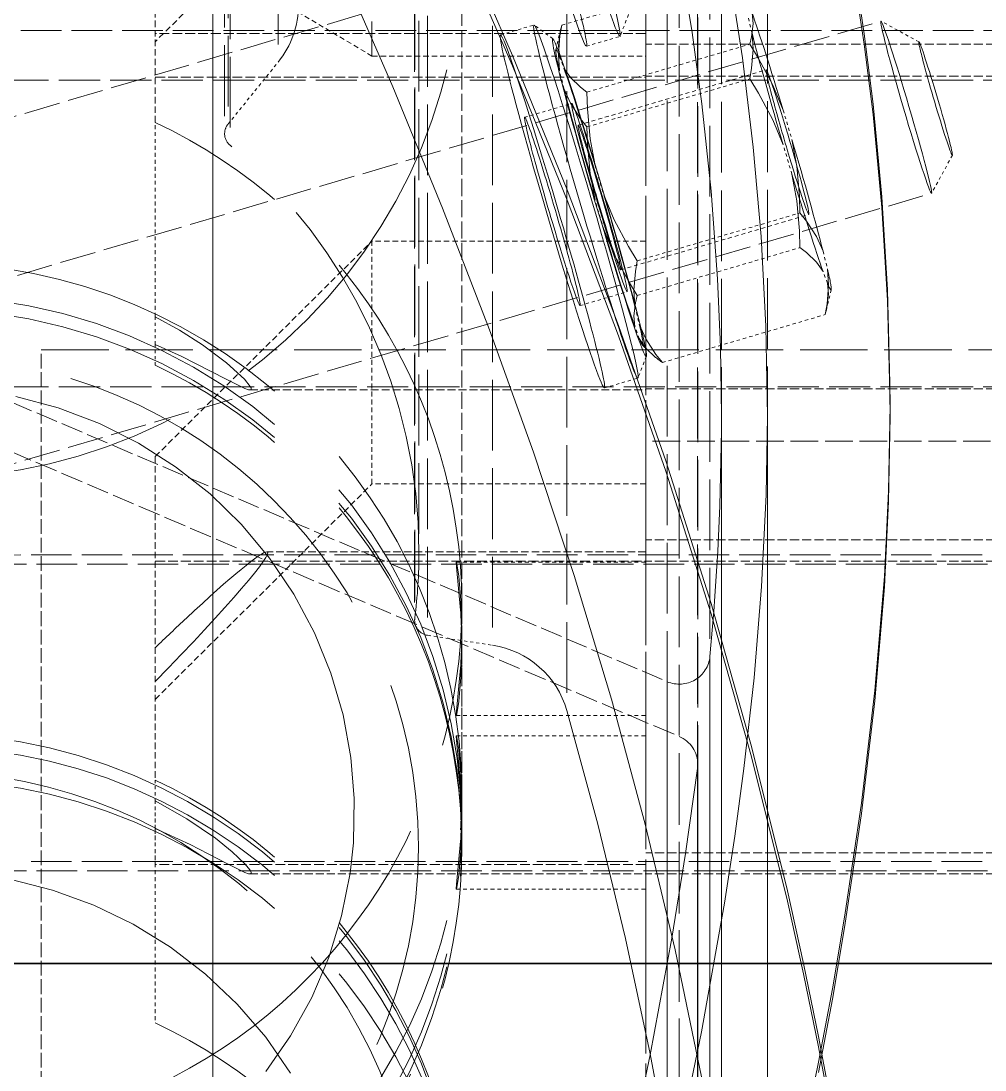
# Model space of a CAD drawing. Header units: millimetres. Extents: x 3347 to 35460, y 2813 to 25521.
# Drawn here: x 14773.61 to 14805.05, y 12398.82 to 12433.03 of the extents above; entities that cross this region are included whole.
import ezdxf

# ---------------------------------------------------------------- set-up
doc = ezdxf.new("R2010")
doc.units = ezdxf.units.MM
doc.linetypes.add('DASHED', pattern=[15, 12, -3])

# ---------------------------------------------------------------- blocks, each defined once
blk = doc.blocks.new('A$C637D7238')
at = {"color": 7, "linetype": 'DASHED', "lineweight": 13, "ltscale": 0.1923027038574219}
blk.add_line((186.3138514999737, 1418.770743945497), (186.3138514999737, 1303.389121631044), dxfattribs=at)
at = {"color": 7, "linetype": 'DASHED', "lineweight": 13, "ltscale": 0.1923076629638672}
blk.add_line((184.6752864364971, 1416.74742851581), (184.6752864364971, 1301.362830737489), dxfattribs=at)
at = {"color": 7, "linetype": 'DASHED', "lineweight": 13, "ltscale": 0.1923084259033203}
blk.add_line((184.5649653915752, 1416.436606982606), (184.5649653915752, 1301.051551440614), dxfattribs=at)
at = {"color": 7, "linetype": 'DASHED', "lineweight": 13, "ltscale": 0.1923091888427734}
blk.add_line((184.7410899643291, 1416.058723071474), (184.7410899643291, 1300.67320976581), dxfattribs=at)
at = {"color": 7, "linetype": 'DASHED', "lineweight": 13, "ltscale": 0.4647205352783203}
blk.add_line((198.3007365707745, 1132.197410205263), (198.3007365707745, 1411.029731372255), dxfattribs=at)
at = {"color": 7, "linetype": 'DASHED', "lineweight": 13, "ltscale": 0.1923233032226563}
blk.add_line((190.905106687962, 1402.819968799013), (190.905106687962, 1287.425986865419), dxfattribs=at)
at = {"color": 7, "linetype": 'DASHED', "lineweight": 13, "ltscale": 0.1923225402832031}
for p, q in [((190.7635432724346, 1400.58173332538), (190.7635432724346, 1285.188209155458)), ((191.1872035507549, 1400.090781787294), (191.1872035507549, 1284.697257617372)), ((193.3009273056377, 1399.766227343935), (193.3009273056377, 1284.372703174013))]:
    blk.add_line(p, q, dxfattribs=at)
at = {"color": 7, "linetype": 'DASHED', "lineweight": 13, "ltscale": 0.1923229217529297}
blk.add_line((190.7675487045635, 1400.643989184755), (190.7675487045635, 1285.250236132997), dxfattribs=at)
at = {"color": 7, "linetype": 'DASHED', "lineweight": 13, "ltscale": 0.1923206329345703}
blk.add_line((195.7289058212627, 1397.633277514833), (195.7289058212627, 1282.240897754091), dxfattribs=at)
at = {"color": 7, "linetype": 'DASHED', "lineweight": 13, "ltscale": 0.1922691345214844}
blk.add_line((199.9902278427471, 1377.062751391786), (199.9902278427471, 1261.701270678896), dxfattribs=at)
at = {"color": 7, "linetype": 'DASHED', "lineweight": 13, "ltscale": 0.1922687530517578}
for p, q in [((199.9982387070049, 1376.937324145692), (199.9982387070049, 1261.576072314638)), ((199.9902278427471, 1164.996863940614), (199.9902278427471, 1280.358115771669))]:
    blk.add_line(p, q, dxfattribs=at)
at = {"color": 7, "linetype": 'DASHED', "lineweight": 13, "ltscale": 0.1922645568847656}
for p, q in [((199.3923884872784, 1376.021796801942), (199.3923884872784, 1260.663062671083)), ((199.3923884872784, 1166.037818530458), (199.3923884872784, 1281.396552661317))]:
    blk.add_line(p, q, dxfattribs=at)
at = {"color": 7, "linetype": 'DASHED', "lineweight": 13, "ltscale": 0.1922565460205078}
for p, q in [((199.0037471298565, 1374.229652026552), (199.0037471298565, 1258.875724414247)), ((199.0037471298565, 1167.829963305849), (199.0037471298565, 1283.183890918153))]:
    blk.add_line(p, q, dxfattribs=at)
at = {"color": 7, "linetype": 'DASHED', "lineweight": 13, "ltscale": 0.1922527313232422}
for p, q in [((200.3938609604229, 1373.405219653505), (200.3938609604229, 1258.05358085956)), ((200.3938609604229, 1168.65416679706), (200.3938609604229, 1284.005805591005))]:
    blk.add_line(p, q, dxfattribs=at)
at = {"color": 7, "linetype": 'DASHED', "lineweight": 13, "ltscale": 0.1922096252441406}
for p, q in [((200.7691127304424, 1365.517722705263), (200.7691127304424, 1250.191947558778)), ((202.2689754013409, 1365.538779834169), (202.2689754013409, 1250.213004687685)), ((200.7691127304424, 1176.541663745302), (200.7691127304424, 1291.867438891786))]:
    blk.add_line(p, q, dxfattribs=at)
at = {"color": 7, "linetype": 'DASHED', "lineweight": 13, "ltscale": 0.09378852844238281}
blk.add_line((189.3718272690166, 1303.583213427919), (189.3718272690166, 1359.856330493349), dxfattribs=at)
at = {"color": 7, "linetype": 'DASHED', "lineweight": 13, "ltscale": 0.1917716979980469}
blk.add_line((184.1783839706768, 1221.773749926942), (184.1783839706768, 1336.836768725771), dxfattribs=at)
at = {"color": 7, "linetype": 'DASHED', "lineweight": 13, "ltscale": 0.1917720794677734}
blk.add_line((184.1783839706768, 1320.285865405458), (184.1783839706768, 1205.222617724794), dxfattribs=at)
at = {"color": 7, "linetype": 'DASHED', "lineweight": 13, "ltscale": 0.11094970703125}
blk.add_line((198.3007365707745, 1318.995200732606), (198.3007365707745, 1252.425376513856), dxfattribs=at)
at = {"color": 7, "linetype": 'DASHED', "lineweight": 13, "ltscale": 0.01758232116699219}
for p, q in [((182.3007518295635, 1301.420051196474), (182.3007518295635, 1311.969443896669)), ((182.3007518295635, 1290.527335742372), (182.3007518295635, 1279.977943042177))]:
    blk.add_line(p, q, dxfattribs=at)
at = {"color": 7, "linetype": 'DASHED', "lineweight": 13, "ltscale": 0.01661336200741236}
for p, q in [((189.3718272690166, 1311.076346972841), (182.3007518295635, 1304.050590136903)), ((182.3007518295635, 1290.527335742372), (189.3718272690166, 1297.55309257831)), ((182.3007518295635, 1282.608481982606), (189.3718272690166, 1289.634238818544))]:
    blk.add_line(p, q, dxfattribs=at)
at = {"color": 7, "linetype": 'DASHED', "lineweight": 13, "ltscale": 0.0978658751108896}
blk.add_line((151.2933284286846, 1293.841315844911), (207.6238948349346, 1310.419913867372), dxfattribs=at)
at = {"color": 7, "linetype": 'DASHED', "lineweight": 13, "ltscale": 0.01371212478267027}
blk.add_line((189.3718272690166, 1303.583213427919), (182.3007518295635, 1307.788917163271), dxfattribs=at)
at = {"color": 7, "linetype": 'DASHED', "lineweight": 13, "ltscale": 0.0462371826171875}
blk.add_line((192.3007136825909, 1307.204810717958), (192.3007136825909, 1279.462501147646), dxfattribs=at)
at = {"color": 7, "linetype": 'DASHED', "lineweight": 13, "ltscale": 0.009221447568210795}
blk.add_line((195.5647975448956, 1304.591895678896), (200.8725673202862, 1306.154014209169), dxfattribs=at)
at = {"color": 7, "linetype": 'DASHED', "lineweight": 13, "ltscale": 0.0978661657887406}
blk.add_line((149.6405726913799, 1288.143989184755), (205.9712535385479, 1304.722816089052), dxfattribs=at)
at = {"color": 7, "linetype": 'DASHED', "lineweight": 13, "ltscale": 0.001259023249884367}
blk.add_line((197.7374583725323, 1304.937278369325), (197.4660045151104, 1304.232322314638), dxfattribs=at)
at = {"color": 7, "linetype": 'DASHED', "lineweight": 13, "ltscale": 0.000989874616661403}
for p, q in [((201.7681819443096, 1304.329825976747), (201.6255885605206, 1304.906379321474)), ((197.9488307480206, 1295.415565112489), (198.0914241318096, 1294.839011767763))]:
    blk.add_line(p, q, dxfattribs=at)
at = {"color": 7, "linetype": 'DASHED', "lineweight": 13, "ltscale": 0.002354585323613791}
blk.add_line((207.2146541122784, 1304.045325854677), (205.974572325169, 1304.722129443544), dxfattribs=at)
at = {"color": 7, "linetype": 'DASHED', "lineweight": 13, "ltscale": 0.1101699829101563}
blk.add_line((177.9225856308331, 1304.418403247255), (244.0245753769268, 1304.418403247255), dxfattribs=at)
at = {"color": 7, "linetype": 'DASHED', "lineweight": 13, "ltscale": 0.02666664123535156}
for p, q in [((198.3007365707745, 1304.31838188495), (182.3007518295635, 1304.31838188495)), ((182.3007518295635, 1302.900687793153), (198.3007365707745, 1302.900687793153)), ((182.3007518295635, 1287.11493645038), (198.3007365707745, 1287.11493645038)), ((198.3007365707745, 1277.21991691913), (182.3007518295635, 1277.21991691913))]:
    blk.add_line(p, q, dxfattribs=at)
at = {"color": 7, "linetype": 'DASHED', "lineweight": 13, "ltscale": 0.001898366799051077}
for p, q in [((193.5620814804424, 1304.273978808778), (194.6547633652081, 1304.595557788271)), ((196.3670283798565, 1303.903419116396), (197.4597102646221, 1304.224998095888)), ((196.9502192978252, 1292.762366870302), (198.0429011825909, 1293.083945849794))]:
    blk.add_line(p, q, dxfattribs=at)
at = {"color": 7, "linetype": 'DASHED', "lineweight": 13, "ltscale": 0.001258646413913094}
blk.add_line((195.273888731419, 1304.147407153505), (194.6640330795635, 1304.592811206239), dxfattribs=at)
at = {"color": 7, "linetype": 'DASHED', "lineweight": 13, "ltscale": 0.001123047393301139}
blk.add_line((195.3649837021221, 1303.780280688661), (195.522912168919, 1304.435340503114), dxfattribs=at)
at = {"color": 7, "linetype": 'DASHED', "lineweight": 13, "ltscale": 0.0002701023868862617}
for p, q in [((195.522912168919, 1304.435340503114), (195.5647975448956, 1304.591895678896)), ((204.1941005234112, 1295.310050586122), (204.1522151474346, 1295.153495410341))]:
    blk.add_line(p, q, dxfattribs=at)
at = {"color": 7, "linetype": 'DASHED', "lineweight": 13, "ltscale": 0.00922163054338993}
for p, q in [((196.3846522812237, 1302.407447436708), (201.6925364975323, 1303.969565966981)), ((196.3846522812237, 1301.276084521669), (201.6925364975323, 1302.838203051942))]:
    blk.add_line(p, q, dxfattribs=at)
at = {"color": 7, "linetype": 'DASHED', "lineweight": 13, "ltscale": 0.025}
for p, q in [((213.3007365707745, 1303.971854785341), (198.3007365707745, 1303.971854785341)), ((213.3007365707745, 1302.932731250185), (198.3007365707745, 1302.932731250185)), ((213.3007365707745, 1292.73261223163), (198.3007365707745, 1292.73261223163)), ((213.3007365707745, 1287.808906176942), (198.3007365707745, 1287.808906176942)), ((213.3007365707745, 1287.11493645038), (198.3007365707745, 1287.11493645038)), ((213.3007365707745, 1277.608787158388), (198.3007365707745, 1277.608787158388)), ((213.3007365707745, 1276.914817431825), (198.3007365707745, 1276.914817431825))]:
    blk.add_line(p, q, dxfattribs=at)
at = {"color": 7, "linetype": 'DASHED', "lineweight": 13, "ltscale": 0.01488151550292969}
for p, q in [((189.3718272690166, 1303.583213427919), (198.3007365707745, 1303.583213427919)), ((198.3007365707745, 1297.55309257831), (189.3718272690166, 1297.55309257831)), ((198.3007365707745, 1289.634238818544), (189.3718272690166, 1289.634238818544))]:
    blk.add_line(p, q, dxfattribs=at)
at = {"color": 7, "linetype": 'DASHED', "lineweight": 13, "ltscale": 0.004343178000723474}
blk.add_line((184.6752864364971, 1301.362830737489), (186.3138514999737, 1303.389121631044), dxfattribs=at)
at = {"color": 7, "linetype": 'DASHED', "lineweight": 13, "ltscale": 0.0006763003452886153}
for p, q in [((195.4891520981182, 1303.567649463075), (195.6316310409893, 1303.187705615419)), ((204.227746153294, 1296.177741626161), (204.0852672104229, 1296.557685473817))]:
    blk.add_line(p, q, dxfattribs=at)
at = {"color": 7, "linetype": 'DASHED', "lineweight": 13, "ltscale": 0.0009898288410924762}
for p, q in [((195.6316310409893, 1302.523719409364), (195.4891520981182, 1303.100272754091)), ((204.0852672104229, 1297.221671679872), (204.227746153294, 1296.645118335146))]:
    blk.add_line(p, q, dxfattribs=at)
at = {"color": 7, "linetype": 'DASHED', "lineweight": 13, "ltscale": 0.01066088934252858}
blk.add_line((196.0960322861065, 1301.328727343935), (202.2323543075909, 1303.134605029481), dxfattribs=at)
at = {"color": 7, "linetype": 'DASHED', "lineweight": 13, "ltscale": 0.1116666793823242}
for p, q in [((240.8007747177471, 1302.800666430849), (173.8007670883526, 1302.800666430849)), ((240.8007747177471, 1292.800590136903), (173.8007670883526, 1292.800590136903))]:
    blk.add_line(p, q, dxfattribs=at)
at = {"color": 7, "linetype": 'DASHED', "lineweight": 13, "ltscale": 0.002665351473390019}
blk.add_line((194.3526393417706, 1301.588050464052), (195.8868342880596, 1302.039405444521), dxfattribs=at)
at = {"color": 7, "linetype": 'DASHED', "lineweight": 13, "ltscale": 0.001663037781359789}
for p, q in [((202.7841884140362, 1301.819450000185), (203.0691462997784, 1300.863181689638)), ((203.0691462997784, 1299.732047656435), (202.7841884140362, 1300.688315966981))]:
    blk.add_line(p, q, dxfattribs=at)
at = {"color": 7, "linetype": 'DASHED', "lineweight": 13, "ltscale": 0.0105621337890625}
for p, q in [((182.3007518295635, 1295.082770923036), (182.3007518295635, 1301.420051196474)), ((182.3007518295635, 1278.396369555849), (182.3007518295635, 1272.059089282411))]:
    blk.add_line(p, q, dxfattribs=at)
at = {"color": 7, "linetype": 'DASHED', "lineweight": 13, "ltscale": 0.002354677160270182}
blk.add_line((208.3020717148174, 1300.350257495302), (207.6264125351299, 1299.109489062685), dxfattribs=at)
at = {"color": 7, "linetype": 'DASHED', "lineweight": 13, "ltscale": 0.00166278120566751}
blk.add_line((196.6476375107159, 1300.013343432802), (196.932824278294, 1299.057304004091), dxfattribs=at)
at = {"color": 7, "linetype": 'DASHED', "lineweight": 13, "ltscale": 0.09786598281396491}
blk.add_line((151.2933284286846, 1282.528373340028), (207.6238948349346, 1299.107200244325), dxfattribs=at)
at = {"color": 7, "linetype": 'DASHED', "lineweight": 13, "ltscale": 0.001663146761545243}
blk.add_line((196.932824278294, 1297.925941089052), (196.6476375107159, 1298.882209399599), dxfattribs=at)
at = {"color": 7, "linetype": 'DASHED', "lineweight": 13, "ltscale": 0.009221813518883522}
for p, q in [((198.0243617538799, 1296.907188037294), (203.3323604111065, 1298.469306567567)), ((198.0243617538799, 1295.775825122255), (203.3323604111065, 1297.337943652528)), ((198.8442164902081, 1293.591376880067), (204.1522151474346, 1295.153495410341))]:
    blk.add_line(p, q, dxfattribs=at)
at = {"color": 7, "linetype": 'DASHED', "lineweight": 13, "ltscale": 0.01066125529457503}
blk.add_line((197.4844295029034, 1296.610786059755), (203.6209804062237, 1298.416663745302), dxfattribs=at)
at = {"color": 7, "linetype": 'DASHED', "lineweight": 13, "ltscale": 0.01319808959960938}
blk.add_line((189.3718272690166, 1297.55309257831), (189.3718272690166, 1289.634238818544), dxfattribs=at)
at = {"color": 7, "linetype": 'DASHED', "lineweight": 13, "ltscale": 0.05962597322989573}
blk.add_line((166.0928279404034, 1297.211143115419), (199.0037471298565, 1283.183890918153), dxfattribs=at)
at = {"color": 7, "linetype": 'DASHED', "lineweight": 13, "ltscale": 0.002665093218917819}
blk.add_line((196.1596614364971, 1295.448295215028), (197.6936275009502, 1295.899879077333), dxfattribs=at)
at = {"color": 7, "linetype": 'DASHED', "lineweight": 13, "ltscale": 0.001123002705145983}
blk.add_line((204.3519145492901, 1295.965110400575), (204.1941005234112, 1295.310050586122), dxfattribs=at)
at = {"color": 7, "linetype": 'DASHED', "lineweight": 13, "ltscale": 0.06082799625971085}
blk.add_line((165.8180552963604, 1295.706702807802), (199.3923884872784, 1281.396552661317), dxfattribs=at)
at = {"color": 7, "linetype": 'DASHED', "lineweight": 13, "ltscale": 0.001500320434570313}
for p, q in [((182.3007518295635, 1294.182120898622), (182.3007518295635, 1295.082313159364)), ((182.3007518295635, 1278.396369555849), (182.3007518295635, 1279.296561816591))]:
    blk.add_line(p, q, dxfattribs=at)
at = {"color": 7, "linetype": 'DASHED', "lineweight": 13, "ltscale": 0.0006760102077802934}
blk.add_line((198.0914241318096, 1294.371863940614), (197.9488307480206, 1294.751578906435), dxfattribs=at)
at = {"color": 7, "linetype": 'DASHED', "lineweight": 13, "ltscale": 0.001134872436523438}
for p, q in [((182.3007518295635, 1293.501197436708), (182.3007518295635, 1294.182120898622)), ((182.3007518295635, 1279.977943042177), (182.3007518295635, 1279.297019580263))]:
    blk.add_line(p, q, dxfattribs=at)
at = {"color": 7, "linetype": 'DASHED', "lineweight": 13, "ltscale": 0.0006064120050185379}
blk.add_line((198.1981975082745, 1294.153968432802), (198.4615260605206, 1293.902885058778), dxfattribs=at)
at = {"color": 7, "linetype": 'DASHED', "lineweight": 13, "ltscale": 0.04000015258789062}
blk.add_line((178.5830241684307, 1269.999839404481), (178.5830241684307, 1293.999930957216), dxfattribs=at)
at = {"color": 7, "linetype": 'DASHED', "lineweight": 13, "ltscale": 0.1833333969116211}
blk.add_line((178.5830241684307, 1293.999930957216), (288.5830623154034, 1293.999930957216), dxfattribs=at)
at = {"color": 7, "linetype": 'DASHED', "lineweight": 13, "ltscale": 0.00125866726790303}
blk.add_line((198.3205348495831, 1293.795997241396), (198.0490809921612, 1293.091270068544), dxfattribs=at)
at = {"color": 7, "linetype": 'DASHED', "lineweight": 13, "ltscale": 0.02151813507080078}
for p, q in [((185.389855528294, 1292.700568774599), (198.3007365707745, 1292.700568774599)), ((185.389855528294, 1276.914817431825), (198.3007365707745, 1276.914817431825))]:
    blk.add_line(p, q, dxfattribs=at)
at = {"color": 7, "linetype": 'DASHED', "lineweight": 13, "ltscale": 0.0005657196044921875}
blk.add_line((206.2690288071026, 1291.847297290224), (206.2690288071026, 1292.186729052919), dxfattribs=at)
at = {"color": 7, "linetype": 'DASHED', "lineweight": 13, "ltscale": 0.1922100067138672}
blk.add_line((202.2689754013409, 1176.520606616396), (202.2689754013409, 1291.846610644716), dxfattribs=at)
at = {"color": 7, "linetype": 'DASHED', "lineweight": 13, "ltscale": 0.075}
blk.add_line((243.3007365707745, 1291.029731372255), (198.3007365707745, 1291.029731372255), dxfattribs=at)
at = {"color": 7, "linetype": 'DASHED', "lineweight": 13, "ltscale": 0.1099998474121094}
for p, q in [((243.9224940780987, 1287.32001457538), (177.9225856308331, 1287.32001457538)), ((243.9224940780987, 1277.319938281435), (177.9225856308331, 1277.319938281435))]:
    blk.add_line(p, q, dxfattribs=at)
at = {"color": 7, "linetype": 'DASHED', "lineweight": 13, "ltscale": 0.02060260772705078}
blk.add_line((198.3007365707745, 1287.420035937685), (185.939171934544, 1287.420035937685), dxfattribs=at)
at = {"color": 7, "linetype": 'DASHED', "lineweight": 13, "ltscale": 0.1100000381469727}
for p, q in [((240.8007747177471, 1287.014915088075), (174.8007518295635, 1287.014915088075)), ((240.8007747177471, 1277.01483879413), (174.8007518295635, 1277.01483879413))]:
    blk.add_line(p, q, dxfattribs=at)
at = {"color": 7, "linetype": 'DASHED', "lineweight": 13, "ltscale": 0.01029529571533203}
for p, q in [((192.1235591415752, 1287.079002002138), (198.3007365707745, 1287.079002002138)), ((192.1235591415752, 1282.079078296083), (198.3007365707745, 1282.079078296083)), ((192.1235591415752, 1281.422645190614), (198.3007365707745, 1281.422645190614)), ((192.1235591415752, 1276.422492602724), (198.3007365707745, 1276.422492602724))]:
    blk.add_line(p, q, dxfattribs=at)
at = {"color": 7, "linetype": 'DASHED', "lineweight": 13, "ltscale": 0.001414108276367187}
blk.add_line((192.3007136825909, 1284.861823657411), (192.3007136825909, 1285.710288623231), dxfattribs=at)
at = {"color": 7, "linetype": 'DASHED', "lineweight": 13, "ltscale": 0.003564159437550228}
blk.add_line((191.1872035507549, 1284.697257617372), (193.3009273056377, 1284.372703174013), dxfattribs=at)
at = {"color": 7, "linetype": 'DASHED', "lineweight": 13, "ltscale": 0.008485031127929688}
blk.add_line((192.3007136825909, 1279.205237964052), (192.3007136825909, 1284.29625664081), dxfattribs=at)
at = {"color": 7, "linetype": 'DASHED', "lineweight": 13, "ltscale": 0.1922683715820312}
blk.add_line((199.9982387070049, 1165.122291186708), (199.9982387070049, 1280.483314135927), dxfattribs=at)
at = {"color": 7, "linetype": 'DASHED', "lineweight": 13, "ltscale": 0.003607177734375}
blk.add_line((182.3007518295635, 1277.21991691913), (182.3007518295635, 1279.384223559755), dxfattribs=at)
at = {"color": 7, "linetype": 'DASHED', "lineweight": 13, "ltscale": 0.00141448974609375}
blk.add_line((192.3007136825909, 1277.79120598163), (192.3007136825909, 1278.639899829286), dxfattribs=at)
at = {"color": 7, "linetype": 'DASHED', "lineweight": 13, "ltscale": 0.000719451904296875}
blk.add_line((192.3007136825909, 1278.3833232912), (192.3007136825909, 1277.951652148622), dxfattribs=at)
at = {"color": 7, "lineweight": 35}
blk.add_line((52.99910845798149, 1273.999778369325), (836.9991618637432, 1273.999778369325), dxfattribs=at)
at = {"color": 7, "linetype": 'DASHED', "lineweight": 13}
for points in [[(161.1956721786846, 1362.110587695497), (165.1514369491924, 1356.260139087099), (169.031212950169, 1350.337134936708), (172.8086787704815, 1344.345466235536), (175.945389891087, 1339.156715014833), (178.9708644394268, 1333.924705127138), (181.6975337509502, 1328.993903735536), (184.327729368626, 1324.024650195497), (186.8640834335674, 1319.015800097841), (189.3321162704815, 1313.918143847841), (191.6936046127666, 1308.795310595888), (193.9501506332745, 1303.602439502138), (195.7343989853252, 1299.22187004413), (197.4135905746807, 1294.800330737489), (198.9682704452862, 1290.354758838075), (200.4344874863018, 1285.732032397646), (201.7542201523174, 1281.071769336122), (202.9235774521221, 1276.369620898622), (203.4510356430401, 1274.000465014833), (203.9398128036846, 1271.619407275575), (204.3894511703838, 1269.228507617372)], [(161.1956721786846, 1361.771155932802), (165.1514369491924, 1355.920707324403), (169.031212950169, 1349.997703174013), (172.8086787704815, 1344.006263354677), (175.945389891087, 1338.817512133974), (178.9708644394268, 1333.585273364442), (181.6975337509502, 1328.654471972841), (184.327729368626, 1323.685218432802), (186.8640834335674, 1318.676368335146), (189.3321162704815, 1313.578712085146), (191.6936046127666, 1308.455878833192), (193.9501506332745, 1303.263236621278), (195.7343989853252, 1298.882438281435), (197.4135905746807, 1294.460898974794), (198.9682704452862, 1290.01532707538), (200.4344874863018, 1285.39260063495), (201.7542201523174, 1280.732337573427), (202.9235774521221, 1276.030189135927), (203.4510356430401, 1273.661033252138), (203.9398128036846, 1271.27997551288), (204.3894511703838, 1268.889075854677)], [(155.1646358017315, 1363.811179736513), (160.260575437962, 1356.386939624208), (162.7619105820049, 1352.640830615419), (166.0447627548565, 1347.598792651552), (169.247277403294, 1342.513267138856), (172.3463374618877, 1337.397300341981), (175.6478435043682, 1331.686927417177), (178.8024074081768, 1325.944968799013), (181.819184446751, 1320.16295585956), (184.7068721298565, 1314.331504443544), (187.4529963974346, 1308.476935962099), (188.7708980087627, 1305.531455615419), (190.0463420395245, 1302.575446704286), (191.6735774521221, 1298.62013969745), (193.2076579574932, 1294.651786425966), (194.6385127548565, 1290.673133471864), (195.9688884262432, 1286.649390796083), (197.1832210068096, 1282.60939750995), (198.2808238510479, 1278.543540576356), (199.2610103134502, 1274.442435840028), (200.1230937485088, 1270.296928027528)], [(206.2690288071026, 1292.186729052919), (206.2658244613995, 1292.919150927919), (206.1867457870831, 1295.957328418153), (206.0024959091534, 1298.989783862489), (205.7147914413799, 1302.013770678896), (205.4270869736065, 1304.309913257021), (205.0838786606182, 1306.592551806825)], [(206.2690288071026, 1291.847297290224), (206.2658244613995, 1292.579719165224), (206.1867457870831, 1295.617896655458), (206.0024959091534, 1298.650352099794), (205.7147914413799, 1301.6743389162), (205.4270869736065, 1303.970710376161), (205.0838786606182, 1306.25312004413)], [(202.2689754013409, 1291.846610644716), (202.2170192245831, 1294.773780444521), (202.0622951034893, 1297.697974780458), (201.8066340927471, 1300.615302661317), (201.4516383652081, 1303.521415332216), (201.0684901718487, 1306.026298144716)], [(200.7691127304424, 1291.867438891786), (200.737641478001, 1294.092170337099), (200.6457454208721, 1296.316215136903), (200.4399806503643, 1299.174720385927), (200.1356822494854, 1302.024985888856), (199.8139888290752, 1304.357062915224), (199.4358760361065, 1306.687308886903)], [(201.7681819443096, 1304.993812182802), (201.8032008652081, 1304.633552173036), (201.7537623886456, 1304.211722949403), (201.6925364975323, 1303.969565966981)], [(195.4891520981182, 1303.100272754091), (195.4540187363018, 1303.633338549989), (195.5035716537823, 1304.244910815614), (195.5647975448956, 1304.591895678896)], [(195.4891520981182, 1303.567649463075), (195.4540187363018, 1303.927680591005), (195.522912168919, 1304.435340503114)], [(201.7681819443096, 1304.329825976747), (201.8032008652081, 1303.796760180849), (201.7537623886456, 1303.185187915224), (201.6925364975323, 1302.838203051942)], [(202.7841884140362, 1301.819450000185), (202.4436122421612, 1302.633124926942), (201.9810420517315, 1303.501502612489), (201.6925364975323, 1303.969565966981)], [(195.6316310409893, 1303.187705615419), (195.8470088486065, 1302.880546191591), (196.1717921738018, 1302.56903801288), (196.3846522812237, 1302.407447436708)], [(202.7841884140362, 1300.688315966981), (202.4436122421612, 1301.501762011903), (201.9810420517315, 1302.37013969745), (201.6925364975323, 1302.838203051942)], [(195.6316310409893, 1302.523719409364), (195.8470088486065, 1302.043754199403), (196.1717921738018, 1301.542274096864), (196.3846522812237, 1301.276084521669)], [(196.6476375107159, 1300.013343432802), (196.4874202255596, 1300.880118945497), (196.3991862778057, 1301.85858879413), (196.3846522812237, 1302.407447436708)], [(196.6476375107159, 1298.882209399599), (196.4874202255596, 1299.748756030458), (196.3991862778057, 1300.727225879091), (196.3846522812237, 1301.276084521669)], [(203.0691462997784, 1300.863181689638), (203.2295924667706, 1299.996635058778), (203.3177119736065, 1299.018165210146), (203.3323604111065, 1298.469306567567)], [(203.0691462997784, 1299.732047656435), (203.2295924667706, 1298.865272143739), (203.3177119736065, 1297.886802295106), (203.3323604111065, 1297.337943652528)], [(196.932824278294, 1299.057304004091), (197.273400450169, 1298.243629077333), (197.7357417587627, 1297.375251391786), (198.0243617538799, 1296.907188037294)], [(204.0852672104229, 1297.221671679872), (203.8698894028057, 1297.701636889833), (203.5451060776104, 1298.203116992372), (203.3323604111065, 1298.469306567567)], [(196.932824278294, 1297.925941089052), (197.273400450169, 1297.112266162294), (197.7357417587627, 1296.244117358583), (198.0243617538799, 1295.775825122255)], [(204.0852672104229, 1296.557685473817), (203.8698894028057, 1296.864844897646), (203.5451060776104, 1297.176353076356), (203.3323604111065, 1297.337943652528)], [(197.9488307480206, 1295.415565112489), (197.9136973862041, 1295.948630908388), (197.9632503036846, 1296.560203174013), (198.0243617538799, 1296.907188037294)], [(204.227746153294, 1296.645118335146), (204.2628795151104, 1296.112052539247), (204.2133265976299, 1295.500480273622), (204.1522151474346, 1295.153495410341)], [(204.227746153294, 1296.177741626161), (204.2628795151104, 1295.817710498231), (204.1941005234112, 1295.310050586122)], [(197.9488307480206, 1294.751578906435), (197.9136973862041, 1295.1118389162), (197.9632503036846, 1295.533668139833), (198.0243617538799, 1295.775825122255)], [(185.389855528294, 1292.700568774599), (185.4157191757549, 1292.705146411317), (185.4299098495831, 1292.718650439638), (185.4321986679424, 1292.741309741396), (185.4271632675518, 1292.761222461122), (185.4017573837627, 1292.812491992372), (185.2120143417706, 1293.044349292177), (184.6283656601299, 1293.576728442567), (183.8382655624737, 1294.16815910663), (183.0971461777081, 1294.641715625185), (182.3007518295635, 1295.082770923036)], [(198.0914241318096, 1294.839011767763), (198.3066874985088, 1294.359275439638), (198.6314708237041, 1293.857566455263), (198.8442164902081, 1293.591376880067)], [(182.3007518295635, 1294.182120898622), (183.144868040501, 1293.799888232606), (184.6185237411846, 1293.04755363788), (185.2255183700909, 1292.746802905458), (185.3479701523174, 1292.706061938661), (185.389855528294, 1292.700568774599)], [(185.9048396591534, 1270.470649341005), (186.7180568222393, 1271.639548877138), (187.4060756210674, 1272.884208300966), (187.9621440414776, 1274.191581347841), (188.3805400375713, 1275.548163989442), (188.6571437363018, 1276.939307788271), (188.7648326401104, 1277.928535083192), (188.7934428696026, 1279.370719531435), (188.6841517929424, 1280.710136035341), (188.4275752548565, 1282.10517082538), (188.0288630966534, 1283.467246631044), (187.4916774277081, 1284.782172778505), (186.8215114120831, 1286.036445239442), (186.0253459457745, 1287.216788867372), (185.1113063339581, 1288.310615161317), (184.0886622909893, 1289.306708911317), (182.9680568222393, 1290.194312671083), (181.7611629013409, 1290.963813403505), (180.4807979111065, 1291.607200244325), (179.1400081161846, 1292.117148974794), (177.7533275131573, 1292.488395312685)], [(203.4510356430401, 1268.398353198427), (203.9398128036846, 1270.779410937685), (204.3894511703838, 1273.170310595888), (204.8001796249737, 1275.573798755067), (205.3428584579815, 1279.221717456239), (205.7788783554424, 1282.900535205263), (206.0883265976299, 1286.613227466005), (206.223710203587, 1289.3989482912), (206.2690288071026, 1292.186729052919)], [(199.2610103134502, 1267.616950610536), (200.1230937485088, 1271.762458423036), (200.8665019516338, 1275.961753466981), (201.2026149277081, 1278.151694873231), (201.5017634872784, 1280.356284716981), (201.8345576767315, 1283.314353564638), (202.0808345322002, 1286.28844414081), (202.2284633163799, 1289.273063281435), (202.2689754013409, 1291.846610644716)], [(203.9398128036846, 1270.440208056825), (204.3894511703838, 1272.830878833192), (204.8001796249737, 1275.234366992372), (205.3428584579815, 1278.882285693544), (205.7788783554424, 1282.561103442567), (206.0883265976299, 1286.27379570331), (206.223710203587, 1289.059516528505), (206.2690288071026, 1291.847297290224)], [(192.2596293930401, 1285.521689990419), (192.1308833603252, 1286.930915454286), (192.1212703232159, 1287.062064746278), (192.1217280868877, 1287.073737719911), (192.1221858505596, 1287.07717094745), (192.1235591415752, 1287.079002002138)], [(192.1235591415752, 1287.079002002138), (192.124589109837, 1287.07831535663), (192.1253901962627, 1287.07717094745), (192.1272212509502, 1287.072822192567), (192.1393519882549, 1287.024299243349), (192.2006923202862, 1286.623984912294), (192.2724467758526, 1285.826560595888), (192.3007136825909, 1284.861823657411)], [(192.1235591415752, 1282.079078296083), (192.124589109837, 1282.079764941591), (192.1253901962627, 1282.080909350771), (192.1272212509502, 1282.085029223817), (192.1393519882549, 1282.133781054872), (192.2006923202862, 1282.534095385927), (192.2724467758526, 1283.331290820497), (192.3007136825909, 1284.29625664081)], [(192.2596293930401, 1283.636390307802), (192.1308833603252, 1282.227164843935), (192.1212703232159, 1282.095786670106), (192.1217280868877, 1282.084113696474), (192.1221858505596, 1282.080909350771), (192.1235591415752, 1282.079078296083)], [(195.7289058212627, 1282.240897754091), (196.7338115219463, 1278.540107348817), (197.6399547104229, 1274.811622241396), (198.4472209457745, 1271.047431567567), (199.155839109837, 1267.240211108583), (199.6019298080791, 1264.481269458192), (199.9902278427471, 1261.701270678896)], [(192.2596293930401, 1279.865333178896), (192.1308833603252, 1281.274329760927), (192.1212703232159, 1281.405707934755), (192.1217280868877, 1281.417380908388), (192.1221858505596, 1281.420814135927), (192.1235591415752, 1281.422645190614)], [(192.1235591415752, 1281.422645190614), (192.124589109837, 1281.421958545106), (192.1253901962627, 1281.420585254091), (192.1272212509502, 1281.416465381044), (192.1393519882549, 1281.367942431825), (192.2006923202862, 1280.967399218935), (192.2724467758526, 1280.170203784364), (192.3007136825909, 1279.205237964052)], [(195.7289058212627, 1259.81871757831), (196.7338115219463, 1263.519279101747), (197.6399547104229, 1267.247993091005), (198.4472209457745, 1271.011954882997), (199.155839109837, 1274.819404223817), (199.6019298080791, 1277.578345874208), (199.9902278427471, 1280.358115771669)], [(182.3007518295635, 1279.297019580263), (183.3359843735088, 1278.710624316591), (184.2632991318096, 1278.077308276552), (184.8143321518291, 1277.634193042177), (185.2268916611065, 1277.24303398456), (185.397179747044, 1277.034293750185), (185.430138731419, 1276.965858081239), (185.4326564316143, 1276.944572070497), (185.4251033310284, 1276.92580375995), (185.408166075169, 1276.916877368349), (185.389855528294, 1276.914817431825)], [(192.1235591415752, 1276.422492602724), (192.124589109837, 1276.423179248231), (192.1253901962627, 1276.424552539247), (192.1272212509502, 1276.428672412294), (192.1393519882549, 1276.477195361513), (192.2006923202862, 1276.877738574403), (192.2724467758526, 1277.674934008974), (192.3007136825909, 1278.639899829286)], [(185.389855528294, 1276.914817431825), (185.3478557113995, 1276.920310595888), (185.2248317245831, 1276.961280444521), (184.6148616318096, 1277.263633349794), (183.4372645859112, 1277.872230151552), (182.3007518295635, 1278.396369555849)], [(192.2596293930401, 1277.979804614442), (192.1308833603252, 1276.570808032411), (192.1212703232159, 1276.439429858583), (192.1217280868877, 1276.42775688495), (192.1221858505596, 1276.424552539247), (192.1235591415752, 1276.422492602724)], [(171.8481761459698, 1276.702872851747), (173.2662135605206, 1276.931296924013), (174.7006160263409, 1277.014609912294), (176.1361629013409, 1276.951667407411), (177.5572902206768, 1276.743156054872), (178.9493495468487, 1276.391593554872), (180.2972346786846, 1275.900642016786), (181.5869838241924, 1275.275565722841), (182.8048640732159, 1274.523002246278), (183.9381724838604, 1273.651420215028), (184.9751216415752, 1272.669746020692), (185.9048396591534, 1271.58873710956), (186.7180568222393, 1270.419837573427)]]:
    blk.add_lwpolyline(points, dxfattribs=at)
for centre, radius, start, end in [((199.7711879257549, 1295.320808032411), 1.929780078972606, 209.4634783199032, 227.2747402036114), ((200.8010417465557, 1296.391975024599), 3.416187915686975, 226.7741009978324, 235.0574812152725), ((116.6251689438213, 1291.960593799013), 84.14465088818021, 354.5754544260901, 359.9366133402879), ((173.4501201156963, 1284.274741748231), 18.85071709501895, 0.06480233069587375, 3.792391730672631), ((246.4891749863018, 1217.523643115419), 92.61940468681217, 133.005046429165, 133.8707080192701), ((173.4500056747784, 1284.883109668153), 18.85084454435287, 356.2076169210947, 359.9349126221155), ((173.4501201156963, 1278.618384936708), 18.85076985743501, 0.0649184439855485, 3.792391730672631), ((173.4500056747784, 1279.22675285663), 18.85083120731797, 356.2076169210947, 359.9349399428896)]:
    blk.add_arc(centre, radius, start, end, dxfattribs=at)
for centre, major_axis, ratio, start_param, end_param in [((195.7657557968487, 1309.980918506044), (1.694068908691405, -5.755920410156247), 0.03213001102498504, 3.1415565301849, 6.283149183774703), ((195.7657557968487, 1309.980918506044), (1.694068908691405, -5.755920410156247), 0.03213001102498504, 0.04196803662190549, 3.099595578260028), ((194.6730739120831, 1309.659339526552), (1.694068908691405, -5.755920410156247), 0.03213001102498504, 3.1415565301849, 6.283149183774692), ((177.922814512669, 1284.578696826356), (30.00034332275391, -0.02815246582031434), 0.9946503601581532, 1.571736633350986, 3.142522172082066), ((194.6730739120831, 1309.659339526552), (1.694068908691405, -5.755920410156247), 0.03213001102498504, 6.283149183774693, 7.962720931622451), ((174.8007518295635, 1307.204581836122), (-17.49996185302734, 1.071563613425536e-15), 0.99358045314387, 1.358775653373973, 3.141611516587822), ((183.9751369003643, 1305.256110766786), (-2.999954223632812, 1.836942168780253e-16), 0.9935804531438701, 2.464722299764926, 3.141641750749388), ((202.9266673569073, 1300.77574882831), (1.418838500976562, -4.820709228515625), 0.03213001102498506, 1.779577338054407, 2.62669146202792), ((206.7976314072002, 1301.914893725771), (0.8263778686523436, -2.807693481445313), 0.03213001102498506, 3.141556530184906, 6.283149183774698), ((206.7976314072002, 1301.914893725771), (0.8263778686523436, -2.807693481445313), 0.03213001102498506, 3.109426121833431, 3.141556530184906), ((206.7976314072002, 1301.914893725771), (0.8263778686523436, -2.807693481445313), 0.03213001102498506, 0.03223367446068647, 3.109426121833431), ((195.2561503891338, 1298.518287280458), (1.694068908691405, -5.755920410156247), 0.03213001102498504, 3.141556530184904, 6.283149183774698), ((195.2561503891338, 1298.518287280458), (1.694068908691405, -5.755920410156247), 0.03213001102498504, 1.679535624442865, 3.141556530184904), ((196.3487178329815, 1298.83986625995), (1.694068908691405, -5.755920410156247), 0.03213001102498504, 3.141556530184904, 6.283149183774698), ((196.3487178329815, 1298.83986625995), (1.694068908691405, -5.755920410156247), 0.03213001102498504, 3.099595578260037, 3.141556530184904), ((196.3487178329815, 1298.83986625995), (1.694068908691405, -5.755920410156247), 0.03213001102498504, 0.04196803662190077, 3.099595578260037), ((202.9266673569073, 1300.77574882831), (1.418838500976562, -4.820709228515625), 0.03213001102498506, 3.873972440447585, 4.721086564421118), ((196.7902308945049, 1298.969642260927), (1.524581909179688, -5.180282592773437), 0.03213001102498504, 3.099595643476825, 4.821128278032656), ((196.7902308945049, 1298.969642260927), (1.524581909179688, -5.180282592773437), 0.03213001102498504, 0.04196809809070053, 3.099595643476825), ((195.7657557968487, 1309.980918506044), (1.694068908691405, -5.755920410156247), 0.03213001102498504, 6.283149183774703, 6.325153343801492), ((207.7564174179424, 1302.197105029481), (0.5440521240234377, -1.84844970703125), 0.03213001102498506, 3.109426193100144, 4.821128278032641), ((207.7564174179424, 1302.197105029481), (0.5440521240234377, -1.84844970703125), 0.03213001102498506, 0.03223370403530322, 3.109426193100064), ((196.7902308945049, 1298.969642260927), (1.418838500976562, -4.820709228515625), 0.03213001102498506, 3.197301941618213, 3.673889013224505), ((196.7902308945049, 1298.969642260927), (1.418838500976562, -4.820709228515625), 0.03213001102498506, 2.826774889250998, 3.197301941618213), ((196.7902308945049, 1298.969642260927), (1.418838500976562, -4.820709228515625), 0.03213001102498506, 1.779577338054407, 2.626691462027919), ((202.9266673569073, 1300.77574882831), (0.6943130493164061, -2.358856201171875), 0.03213001102498506, 3.141556530184898, 4.821128278032658), ((202.9266673569073, 1300.77574882831), (0.6943130493164061, -2.358856201171875), 0.03213001102498506, 6.283149183774703, 9.424741837364483), ((196.7902308945049, 1298.969642260927), (1.418838500976562, -4.820709228515625), 0.03213001102498506, 3.873972440447585, 4.721086564421118), ((196.7902308945049, 1298.969642260927), (0.9035110473632809, -3.06976318359375), 0.03213001102498504, 3.141556530184908, 4.821128278032658), ((196.7902308945049, 1298.969642260927), (0.9035110473632809, -3.06976318359375), 0.03213001102498504, 6.283149183774693, 9.424741837364493), ((207.7564174179424, 1302.197105029481), (0.5440521240234377, -1.84844970703125), 0.03213001102498506, 4.821128278032563, 6.315419011214891), ((195.2561503891338, 1298.518287280458), (0.9035110473632809, -3.06976318359375), 0.03213001102498504, 3.141556530184908, 4.821128278032656), ((195.2561503891338, 1298.518287280458), (0.9035110473632809, -3.06976318359375), 0.03213001102498504, 6.283149183774693, 9.424741837364497), ((174.8007518295635, 1285.710288623231), (17.49996185302734, -1.071563613425536e-15), 0.99358045314387, 1.155492212898054e-14, 1.127885282721272), ((185.0649577621807, 1301.051551440614), (-0.4999923706054688, 3.061570281300423e-17), 0.9935804531438701, 5.606314953347582, 6.283142107696529), ((196.7902308945049, 1298.969642260927), (0.6943130493164061, -2.358856201171875), 0.03213001102498506, 3.141556530184909, 4.821128278032658), ((196.7902308945049, 1298.969642260927), (0.6943130493164061, -2.358856201171875), 0.03213001102498506, 6.28314918377469, 9.424741837364495), ((185.0649577621807, 1301.051551440614), (-0.4999923706054688, 3.061570281300423e-17), 0.9935804531438701, 6.283142107696529, 7.149329928878698), ((202.9266673569073, 1300.77574882831), (1.418838500976562, -4.820709228515625), 0.03213001102498506, 0.732379786857798, 1.579493910831323), ((173.4051448349346, 1287.426673510927), (-17.49996185302734, 1.071563613425536e-15), 0.99358045314387, 3.141555621588424, 4.007737275288804), ((202.9266673569073, 1300.77574882831), (0.6943130493164061, -2.358856201171875), 0.03213001102498506, 4.821128278032658, 6.283149183774703), ((202.9266673569073, 1300.77574882831), (1.418838500976562, -4.820709228515625), 0.03213001102498506, 4.9211699916442, 5.768284115617718), ((195.2561503891338, 1298.518287280458), (1.694068908691405, -5.755920410156247), 0.03213001102498504, 6.283149183774698, 7.962720931622451), ((196.7902308945049, 1298.969642260927), (1.418838500976562, -4.820709228515625), 0.03213001102498506, 0.7323797868577976, 1.579493910831323), ((206.7976314072002, 1301.914893725771), (0.8263778686523436, -2.807693481445313), 0.03213001102498506, 6.283149183774698, 6.315418981640272), ((196.7902308945049, 1298.969642260927), (0.9035110473632809, -3.06976318359375), 0.03213001102498504, 4.821128278032658, 6.283149183774692), ((196.7902308945049, 1298.969642260927), (0.6943130493164061, -2.358856201171875), 0.03213001102498506, 4.821128278032658, 6.28314918377469), ((195.2561503891338, 1298.518287280458), (0.9035110473632809, -3.06976318359375), 0.03213001102498504, 4.821128278032656, 6.283149183774692), ((196.7902308945049, 1298.969642260927), (1.524581909179688, -5.180282592773437), 0.03213001102498504, 4.821128278032657, 6.325153405270288), ((196.7902308945049, 1298.969642260927), (1.418838500976562, -4.820709228515625), 0.03213001102498506, 4.921169991644199, 5.768284115617713), ((174.8007518295635, 1279.46227226581), (-17.49996185302734, 1.071563613425536e-15), 0.99358045314387, 3.141611516587824, 6.283204170177614), ((174.8007518295635, 1278.383094409364), (-17.49996185302734, 1.071563613425536e-15), 0.99358045314387, 3.141611516587824, 6.283204170177617), ((202.9266673569073, 1300.77574882831), (1.418838500976562, -4.820709228515625), 0.03213001102498506, 0.05570928802842027, 0.5322963596347119), ((174.8007518295635, 1277.95119438495), (-17.49996185302734, 1.071563613425536e-15), 0.99358045314387, 3.141611516587824, 6.283204170177617), ((202.9266673569073, 1300.77574882831), (1.418838500976562, -4.820709228515625), 0.03213001102498506, 5.968367542840791, 6.338894595208006), ((174.8007518295635, 1277.79120598163), (-16.0858154296875, 9.849721188820935e-16), 0.99358045314387, 1.358775653373976, 7.641960960553563), ((196.7902308945049, 1298.969642260927), (1.418838500976562, -4.820709228515625), 0.03213001102498506, 6.227476708614564, 6.815481666814299), ((196.7902308945049, 1298.969642260927), (1.418838500976562, -4.820709228515625), 0.03213001102498506, 5.968367542840791, 6.227476708614564), ((174.8007518295635, 1277.79120598163), (17.49996185302734, -1.071563613425536e-15), 0.99358045314387, 1.165642823408912e-14, 1.127885282721272), ((196.3487178329815, 1298.83986625995), (1.694068908691405, -5.755920410156247), 0.03213001102498504, 6.283149183774698, 6.325153343801488), ((177.922814512669, 1257.480231860536), (30.00034332275391, -0.02815246582031434), 0.9946503601581155, 1.571736633327655, 3.142522172059156), ((180.8717280868877, 1282.320090869325), (5.091819763183595, 5.091705322265625), 0.0567457707224789, 4.939689459369262, 6.339872000818144), ((180.8713847641338, 1282.319404223817), (5.092277526855469, 5.092391967773438), 0.056743784497702, 0.05668077689790035, 1.014058120121115), ((173.4051448349346, 1287.426673510927), (-17.49996185302734, 1.071563613425536e-15), 0.99358045314387, 3.016102426619835, 3.141555621588424), ((174.8007518295635, 1285.710288623231), (17.49996185302734, -1.071563613425536e-15), 0.99358045314387, 5.155300024458338, 6.283185307179598), ((191.2636500839581, 1285.188209155458), (-0.4999923706054688, 3.061570281300423e-17), 0.9935804531438701, 6.283151022963554, 7.70071005574064), ((191.2636500839581, 1285.188209155458), (-0.4999923706054688, 3.061570281300423e-17), 0.9935804531438701, 6.157695080209709, 6.283151022963554), ((177.922814512669, 1284.579383471864), (30.00034332275391, 0.02815246582031066), 0.9946503601581538, 3.140663135089369, 4.711448673820296), ((192.8429347519268, 1281.426993945497), (-2.999954223632812, 1.836942168780253e-16), 0.9935804531438701, 3.418143070876812, 4.559117402151005), ((199.3981105331768, 1284.096900561708), (0.9999847412109375, -6.123140562600845e-17), 0.9935804531438701, 4.307155197980021, 6.191394050428687), ((174.8007518295635, 1264.108192065614), (17.49996185302734, -1.071563613425536e-15), 0.99358045314387, 6.283166444181584, 8.066002307395424), ((174.8007518295635, 1264.268180468935), (16.0858154296875, -9.849721188820935e-16), 0.99358045314387, 4.924409653805629, 11.20759496098521), ((174.8007518295635, 1263.676520923036), (17.49996185302734, -1.071563613425536e-15), 0.99358045314387, 6.283166444181584, 8.066002307395424), ((198.998253965794, 1280.483314135927), (0.9999847412109375, -6.123140562600845e-17), 0.9935804531438701, 6.2831456393364, 7.448747851570378), ((174.8007518295635, 1262.597343066591), (17.49996185302734, -1.071563613425536e-15), 0.99358045314387, 6.283166444181584, 8.066002307395419), ((198.998253965794, 1280.483314135927), (0.9999847412109375, -6.123140562600845e-17), 0.9935804531438701, 6.156912658829459, 6.2831456393364), ((174.8007518295635, 1264.268180468935), (-17.49996185302734, 1.071563613425536e-15), 0.99358045314387, 3.141592653589801, 4.269477936311059), ((174.8007518295635, 1279.46227226581), (-17.49996185302734, 1.071563613425536e-15), 0.99358045314387, 1.358775653373973, 3.141611516587824), ((174.8007518295635, 1278.383094409364), (-17.49996185302734, 1.071563613425536e-15), 0.99358045314387, 1.358775653373973, 3.141611516587824), ((174.8007518295635, 1277.95119438495), (-17.49996185302734, 1.071563613425536e-15), 0.99358045314387, 1.358775653373973, 3.141611516587824), ((174.8007518295635, 1277.79120598163), (17.49996185302734, -1.071563613425536e-15), 0.99358045314387, 5.155300024458338, 6.283185307179598), ((174.8007518295635, 1256.349326709169), (-17.49996185302734, 1.071563613425536e-15), 0.99358045314387, 3.141592653589801, 4.269477936311054)]:
    blk.add_ellipse(centre, major_axis=major_axis, ratio=ratio, start_param=start_param, end_param=end_param, dxfattribs=at)
blk = doc.blocks.new('1')
at = {"color": 7}
blk.add_blockref('A$C637D7238', (14595.68704368637, 11128.30048792838), dxfattribs=at)

msp = doc.modelspace()

# ---------------------------------------------------------------- block references
msp.add_blockref('1', (0, 0))

doc.saveas('drawing.dxf')
